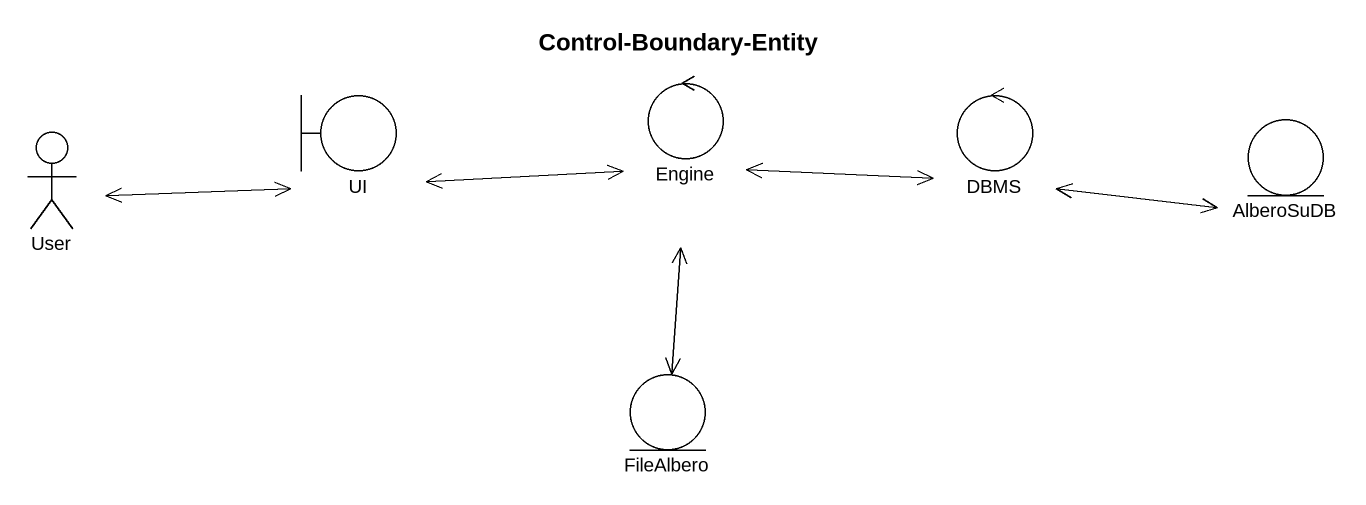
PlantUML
@startuml
title Control-Boundary-Entity
boundary UI
control Engine
control DBMS
actor User
entity AlberoSuDB
entity FileAlbero
UI -right-> Engine
UI -left-> User
Engine -left-> UI
Engine -right-> DBMS
Engine --> FileAlbero
DBMS -left-> Engine
DBMS -right-> AlberoSuDB
User -right-> UI
AlberoSuDB -left-> DBMS
FileAlbero -up-> Engine
@enduml
